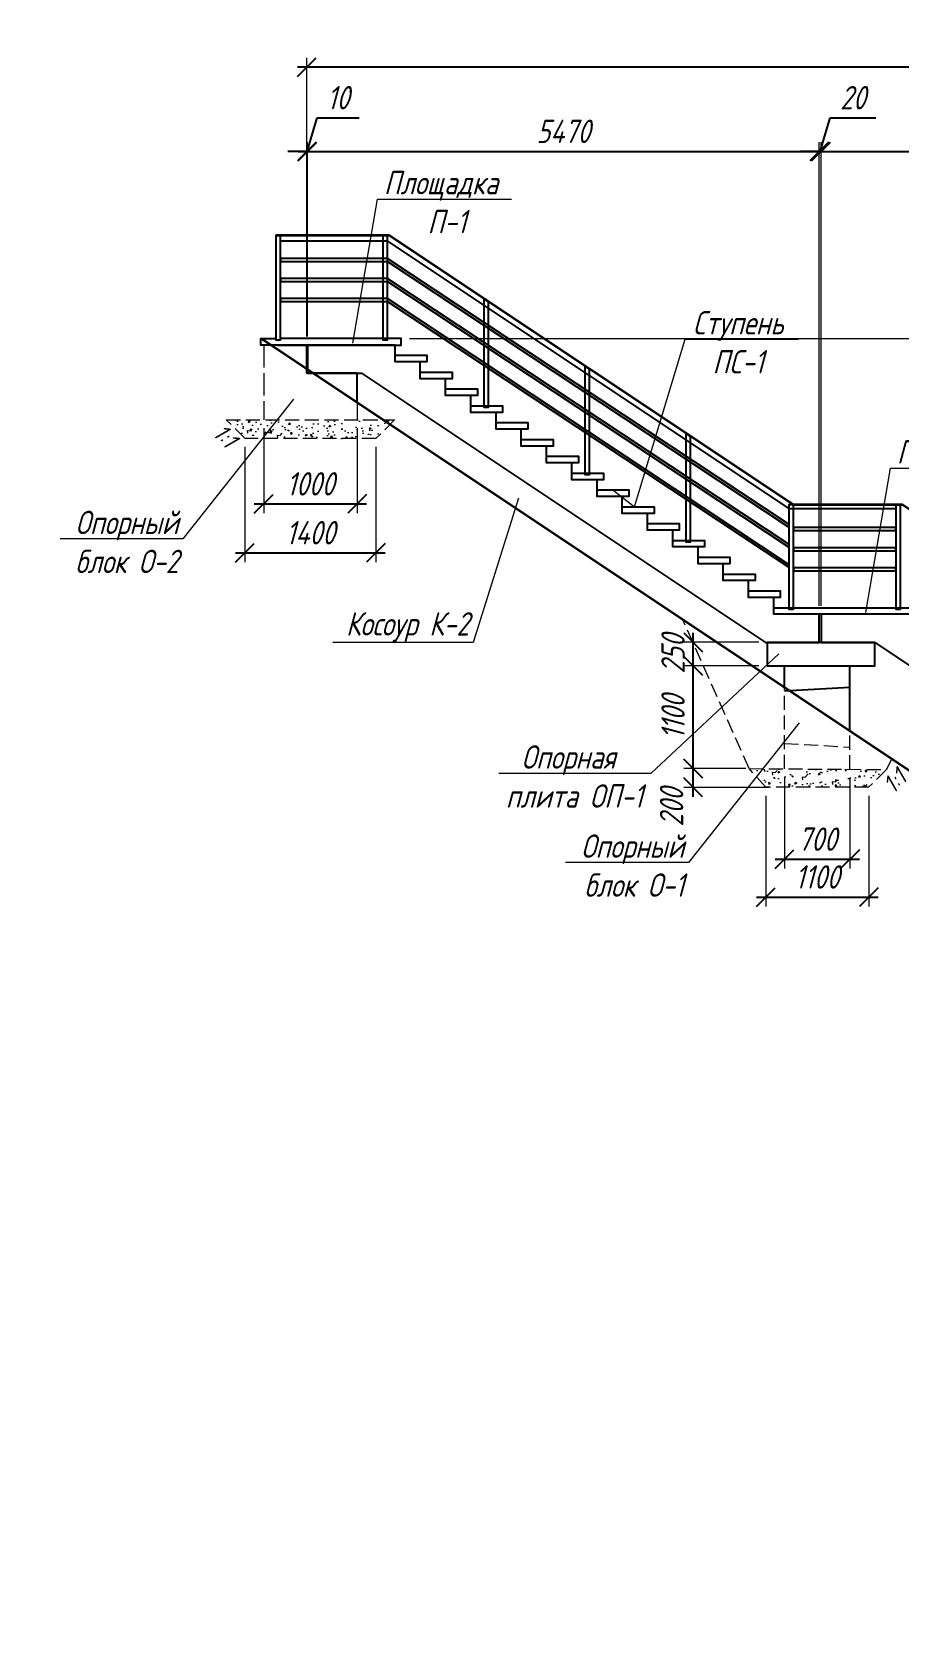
# Model space of a CAD drawing. Header units: millimetres. Extents: x 0 to 285450075, y -3000605 to 8125189010.
# Drawn here: x 10660488 to 10669752, y 762197 to 779226 of the extents above; entities that cross this region are included whole.
import ezdxf
from ezdxf import colors
from ezdxf.entities.mleader import LeaderData, LeaderLine
from ezdxf.math import Vec2, Vec3

# ---------------------------------------------------------------- set-up
doc = ezdxf.new("R2010")
doc.units = ezdxf.units.MM
for name, pattern in [('ACAD_ISO02W100', [15, 12, -3]), ('DASHED', [7, 5, -2, 0]), ('Штриховая', [3, 2, -1])]:
    doc.linetypes.add(name, pattern=pattern)
for name, color, linetype, lineweight in [('02_Доп.основные', 255, 'Continuous', 25), ('04_Невидимые', 3, 'Continuous', 13), ('1-Бетон', 106, 'Continuous', 35), ('10_Текст', 255, 'Continuous', 25), ('ИС_ЛС_Невид', 3, 'Штриховая', 18), ('ИС_ЛС_Тон', 3, 'Continuous', 18), ('ИС_Мвн', 3, 'Continuous', 18), ('ИС_Основная', 7, 'Continuous', 35), ('ИС_РЗМ', 3, 'Continuous', 18)]:
    doc.layers.add(name, color=color, linetype=linetype, lineweight=lineweight)
doc.layers.add('ограждение', color=7, linetype='Continuous')
doc.styles.add('0', font='isocpeur.ttf', dxfattribs={"width": 0.8, "oblique": 15})
doc.styles.add('ISOCPEUR', font='isocpeur.ttf', dxfattribs={"width": 0.8, "oblique": 15, "height": 2.5})
doc.dimstyles.new('М100мнв', dxfattribs={"dimscale": 100, "dimtxt": 2.5, "dimasz": 2, "dimexe": 1, "dimexo": 0.9, "dimgap": 0.9, "dimtad": 1, "dimdec": 0, "dimtxsty": '0', "dimblk": 'OBLIQUE', "dimcen": 2.5, "dimdle": 1, "dimclrd": 3, "dimclre": 3, "dimclrt": 256, "dimadec": 0, "dimazin": 0, "dimtfac": 1, "dimtdec": 0, "dimtmove": 1, "dimatfit": 3, "dimldrblk": 'OBLIQUE', "dimfxl": 1, "dimlwe": -1, "dimarcsym": 0})

# ---------------------------------------------------------------- blocks, each defined once
blk = doc.blocks.new('_OBLIQUE')
at = {"color": 0, "linetype": 'ByBlock', "lineweight": -2}
blk.add_line((0.5, 0.5), (-0.5, -0.5), dxfattribs=at)
blk = doc.blocks.new('*D1853')
at = {"layer": 'Defpoints', "color": 0, "transparency": 16777216}
for p in [(10668337, 771146), (10669437, 771146), (10669437, 769973)]:
    blk.add_point(p, dxfattribs=at)
at = {"layer": 'ИС_РЗМ', "color": 3, "transparency": 16777216}
for p, q in [((10668337, 771056), (10668337, 769873)), ((10669437, 771056), (10669437, 769873))]:
    blk.add_line(p, q, dxfattribs=at)
at = {"layer": 'ИС_РЗМ', "color": 3, "lineweight": -2, "transparency": 16777216}
blk.add_line((10668237, 769973), (10669537, 769973), dxfattribs=at)
at = {"layer": 'ИС_РЗМ', "color": 3, "lineweight": -2, "transparency": 16777216, "xscale": 200, "yscale": 200, "zscale": 200, "rotation": 180}
blk.add_blockref('_OBLIQUE', (10668337, 769973), dxfattribs=at)
at = {"layer": 'ИС_РЗМ', "color": 3, "lineweight": -2, "transparency": 16777216, "xscale": 200, "yscale": 200, "zscale": 200}
blk.add_blockref('_OBLIQUE', (10669437, 769973), dxfattribs=at)
at = {"layer": 'ИС_РЗМ', "transparency": 16777216, "insert": (10668887, 770188), "char_height": 250, "attachment_point": 5, "style": '0'}
blk.add_mtext('1100', dxfattribs=at)
blk = doc.blocks.new('*D1854')
at = {"layer": 'Defpoints', "color": 0, "transparency": 16777216}
for p in [(10668537, 771347), (10669237, 771339), (10669237, 770377)]:
    blk.add_point(p, dxfattribs=at)
at = {"layer": 'ИС_РЗМ', "color": 3, "transparency": 16777216}
for p, q in [((10668537, 771257), (10668537, 770277)), ((10669237, 771249), (10669237, 770277))]:
    blk.add_line(p, q, dxfattribs=at)
at = {"layer": 'ИС_РЗМ', "color": 3, "lineweight": -2, "transparency": 16777216}
blk.add_line((10668437, 770377), (10669337, 770377), dxfattribs=at)
at = {"layer": 'ИС_РЗМ', "color": 3, "lineweight": -2, "transparency": 16777216, "xscale": 200, "yscale": 200, "zscale": 200, "rotation": 180}
blk.add_blockref('_OBLIQUE', (10668537, 770377), dxfattribs=at)
at = {"layer": 'ИС_РЗМ', "color": 3, "lineweight": -2, "transparency": 16777216, "xscale": 200, "yscale": 200, "zscale": 200}
blk.add_blockref('_OBLIQUE', (10669237, 770377), dxfattribs=at)
at = {"layer": 'ИС_РЗМ', "transparency": 16777216, "insert": (10668887, 770592), "char_height": 250, "attachment_point": 5, "style": '0'}
blk.add_mtext('700', dxfattribs=at)
blk = doc.blocks.new('_None')
blk = doc.blocks.new('*D1855')
at = {"layer": 'Defpoints', "color": 0, "transparency": 16777216}
for p in [(10667560, 771346), (10668212, 771346), (10668458, 771146)]:
    blk.add_point(p, dxfattribs=at)
at = {"layer": 'ИС_РЗМ', "color": 3, "lineweight": -2, "transparency": 16777216}
blk.add_line((10667560, 771046), (10667560, 771446), dxfattribs=at)
at = {"layer": 'ИС_РЗМ', "color": 3, "transparency": 16777216}
for p, q in [((10668122, 771346), (10667460, 771346)), ((10668368, 771146), (10667460, 771146))]:
    blk.add_line(p, q, dxfattribs=at)
at = {"layer": 'ИС_РЗМ', "color": 3, "lineweight": -2, "transparency": 16777216, "xscale": 200, "yscale": 200, "zscale": 200}
for p, rotation in [((10667560, 771346), 90), ((10667560, 771146), 270)]:
    blk.add_blockref('_OBLIQUE', p, dxfattribs=dict(at, rotation=rotation))
at = {"layer": 'ИС_РЗМ', "transparency": 16777216, "insert": (10667329, 770932), "char_height": 250, "attachment_point": 5, "rotation": 90, "style": '0'}
blk.add_mtext('200', dxfattribs=at)
blk = doc.blocks.new('*D1856')
at = {"layer": 'Defpoints', "color": 0, "transparency": 16777216}
for p in [(10667560, 772447), (10668352, 772447), (10668212, 771346)]:
    blk.add_point(p, dxfattribs=at)
at = {"layer": 'ИС_РЗМ', "color": 3, "lineweight": -2, "transparency": 16777216}
blk.add_line((10667560, 771246), (10667560, 772547), dxfattribs=at)
at = {"layer": 'ИС_РЗМ', "color": 3, "transparency": 16777216}
for p, q in [((10668262, 772447), (10667460, 772447)), ((10668122, 771346), (10667460, 771346))]:
    blk.add_line(p, q, dxfattribs=at)
at = {"layer": 'ИС_РЗМ', "color": 3, "lineweight": -2, "transparency": 16777216, "xscale": 200, "yscale": 200, "zscale": 200}
for p, rotation in [((10667560, 772447), 90), ((10667560, 771346), 270)]:
    blk.add_blockref('_OBLIQUE', p, dxfattribs=dict(at, rotation=rotation))
at = {"layer": 'ИС_РЗМ', "transparency": 16777216, "insert": (10667345, 771896), "char_height": 250, "attachment_point": 5, "rotation": 90, "style": '0'}
blk.add_mtext('1100', dxfattribs=at)
blk = doc.blocks.new('*D1857')
at = {"layer": 'Defpoints', "color": 0, "transparency": 16777216}
for p in [(10667560, 772697), (10668352, 772697), (10668352, 772447)]:
    blk.add_point(p, dxfattribs=at)
at = {"layer": 'ИС_РЗМ', "color": 3, "lineweight": -2, "transparency": 16777216}
blk.add_line((10667560, 772347), (10667560, 772797), dxfattribs=at)
at = {"layer": 'ИС_РЗМ', "color": 3, "transparency": 16777216}
for p, q in [((10668262, 772697), (10667460, 772697)), ((10668262, 772447), (10667460, 772447))]:
    blk.add_line(p, q, dxfattribs=at)
at = {"layer": 'ИС_РЗМ', "color": 3, "lineweight": -2, "transparency": 16777216, "xscale": 200, "yscale": 200, "zscale": 200}
for p, rotation in [((10667560, 772697), 90), ((10667560, 772447), 270)]:
    blk.add_blockref('_OBLIQUE', p, dxfattribs=dict(at, rotation=rotation))
at = {"layer": 'ИС_РЗМ', "transparency": 16777216, "insert": (10667345, 772572), "char_height": 250, "attachment_point": 5, "rotation": 90, "style": '0'}
blk.add_mtext('250', dxfattribs=at)
blk = doc.blocks.new('*D1858')
at = {"layer": 'Defpoints', "color": 0, "transparency": 16777216}
for p in [(10662967, 775077), (10663967, 775077), (10663967, 774177)]:
    blk.add_point(p, dxfattribs=at)
at = {"layer": 'ИС_РЗМ', "color": 3, "transparency": 16777216}
for p, q in [((10662967, 774987), (10662967, 774077)), ((10663967, 774987), (10663967, 774077))]:
    blk.add_line(p, q, dxfattribs=at)
at = {"layer": 'ИС_РЗМ', "color": 3, "lineweight": -2, "transparency": 16777216}
blk.add_line((10662867, 774177), (10664067, 774177), dxfattribs=at)
at = {"layer": 'ИС_РЗМ', "color": 3, "lineweight": -2, "transparency": 16777216, "xscale": 200, "yscale": 200, "zscale": 200, "rotation": 180}
blk.add_blockref('_OBLIQUE', (10662967, 774177), dxfattribs=at)
at = {"layer": 'ИС_РЗМ', "color": 3, "lineweight": -2, "transparency": 16777216, "xscale": 200, "yscale": 200, "zscale": 200}
blk.add_blockref('_OBLIQUE', (10663967, 774177), dxfattribs=at)
at = {"layer": 'ИС_РЗМ', "transparency": 16777216, "insert": (10663467, 774392), "char_height": 250, "attachment_point": 5, "style": '0'}
blk.add_mtext('1000', dxfattribs=at)
blk = doc.blocks.new('*D1859')
at = {"layer": 'Defpoints', "color": 0, "transparency": 16777216}
for p in [(10662767, 774877), (10664167, 774877), (10664167, 773654)]:
    blk.add_point(p, dxfattribs=at)
at = {"layer": 'ИС_РЗМ', "color": 3, "transparency": 16777216}
for p, q in [((10662767, 774787), (10662767, 773554)), ((10664167, 774787), (10664167, 773554))]:
    blk.add_line(p, q, dxfattribs=at)
at = {"layer": 'ИС_РЗМ', "color": 3, "lineweight": -2, "transparency": 16777216}
blk.add_line((10662667, 773654), (10664267, 773654), dxfattribs=at)
at = {"layer": 'ИС_РЗМ', "color": 3, "lineweight": -2, "transparency": 16777216, "xscale": 200, "yscale": 200, "zscale": 200, "rotation": 180}
blk.add_blockref('_OBLIQUE', (10662767, 773654), dxfattribs=at)
at = {"layer": 'ИС_РЗМ', "color": 3, "lineweight": -2, "transparency": 16777216, "xscale": 200, "yscale": 200, "zscale": 200}
blk.add_blockref('_OBLIQUE', (10664167, 773654), dxfattribs=at)
at = {"layer": 'ИС_РЗМ', "transparency": 16777216, "insert": (10663467, 773869), "char_height": 250, "attachment_point": 5, "style": '0'}
blk.add_mtext('1400', dxfattribs=at)
blk = doc.blocks.new('*D1860')
at = {"layer": 'Defpoints', "color": 0, "transparency": 16777216}
for p in [(10663427, 778847), (10663427, 777947, 4135), (10689787, 762197, 4135)]:
    blk.add_point(p, dxfattribs=at)
at = {"layer": 'ИС_РЗМ', "color": 3, "transparency": 16777216}
for p, q in [((10663427, 778037), (10663427, 778947)), ((10689787, 762287), (10689787, 778947))]:
    blk.add_line(p, q, dxfattribs=at)
at = {"layer": 'ИС_РЗМ', "color": 3, "lineweight": -2, "transparency": 16777216}
blk.add_line((10689887, 778847), (10663327, 778847), dxfattribs=at)
at = {"layer": 'ИС_РЗМ', "color": 3, "lineweight": -2, "transparency": 16777216, "xscale": 200, "yscale": 200, "zscale": 200, "rotation": 180}
blk.add_blockref('_OBLIQUE', (10663427, 778847), dxfattribs=at)
at = {"layer": 'ИС_РЗМ', "color": 3, "lineweight": -2, "transparency": 16777216, "xscale": 200, "yscale": 200, "zscale": 200}
blk.add_blockref('_OBLIQUE', (10689787, 778847), dxfattribs=at)
at = {"layer": 'ИС_РЗМ', "transparency": 16777216, "insert": (10676607, 779062), "char_height": 250, "attachment_point": 5, "style": '0'}
blk.add_mtext('26360', dxfattribs=at)
blk = doc.blocks.new('*D1861')
at = {"layer": 'Defpoints', "color": 0, "transparency": 16777216}
for p in [(10663427, 777947), (10663427, 775877), (10663437, 775877)]:
    blk.add_point(p, dxfattribs=at)
at = {"layer": 'ИС_РЗМ', "color": 3, "lineweight": -2, "transparency": 16777216}
for p, q in [((10663432, 777947), (10663540, 778307)), ((10663540, 778307), (10663987, 778307)), ((10663427, 777947), (10663227, 777947)), ((10663437, 777947), (10663427, 777947)), ((10663437, 777947), (10663427, 777947)), ((10663437, 777947), (10663637, 777947))]:
    blk.add_line(p, q, dxfattribs=at)
at = {"layer": 'ИС_РЗМ', "color": 3, "transparency": 16777216}
for p, q in [((10663427, 775967), (10663427, 778047)), ((10663437, 775967), (10663437, 778047))]:
    blk.add_line(p, q, dxfattribs=at)
at = {"layer": 'ИС_РЗМ', "color": 3, "lineweight": -2, "transparency": 16777216, "xscale": 200, "yscale": 200, "zscale": 200}
blk.add_blockref('_OBLIQUE', (10663427, 777947), dxfattribs=at)
at = {"layer": 'ИС_РЗМ', "color": 3, "lineweight": -2, "transparency": 16777216, "xscale": 200, "yscale": 200, "zscale": 200, "rotation": 180}
blk.add_blockref('_OBLIQUE', (10663437, 777947), dxfattribs=at)
at = {"layer": 'ИС_РЗМ', "transparency": 16777216, "insert": (10663763, 778522), "char_height": 250, "attachment_point": 5, "style": '0'}
blk.add_mtext('10', dxfattribs=at)
blk = doc.blocks.new('*D1862')
at = {"layer": 'Defpoints', "color": 0, "transparency": 16777216}
for p in [(10668907, 777947), (10663437, 775877), (10668907, 772997)]:
    blk.add_point(p, dxfattribs=at)
at = {"layer": 'ИС_РЗМ', "color": 3, "lineweight": -2, "transparency": 16777216}
blk.add_line((10663337, 777947), (10669007, 777947), dxfattribs=at)
at = {"layer": 'ИС_РЗМ', "color": 3, "transparency": 16777216}
for p, q in [((10663437, 775967), (10663437, 778047)), ((10668907, 773087), (10668907, 778047))]:
    blk.add_line(p, q, dxfattribs=at)
at = {"layer": 'ИС_РЗМ', "color": 3, "lineweight": -2, "transparency": 16777216, "xscale": 200, "yscale": 200, "zscale": 200, "rotation": 180}
blk.add_blockref('_OBLIQUE', (10663437, 777947), dxfattribs=at)
at = {"layer": 'ИС_РЗМ', "color": 3, "lineweight": -2, "transparency": 16777216, "xscale": 200, "yscale": 200, "zscale": 200}
blk.add_blockref('_OBLIQUE', (10668907, 777947), dxfattribs=at)
at = {"layer": 'ИС_РЗМ', "transparency": 16777216, "insert": (10666172, 778162), "char_height": 250, "attachment_point": 5, "style": '0'}
blk.add_mtext('5470', dxfattribs=at)
blk = doc.blocks.new('*D1865')
at = {"layer": 'Defpoints', "color": 0, "transparency": 16777216}
for p in [(10668927, 777947), (10668907, 772997), (10668927, 772997)]:
    blk.add_point(p, dxfattribs=at)
at = {"layer": 'ИС_РЗМ', "color": 3, "lineweight": -2, "transparency": 16777216}
for p, q in [((10668917, 777947), (10669025, 778307)), ((10669025, 778307), (10669512, 778307)), ((10668907, 777947), (10668707, 777947)), ((10668907, 777947), (10668927, 777947)), ((10668907, 777947), (10668927, 777947)), ((10668927, 777947), (10669127, 777947))]:
    blk.add_line(p, q, dxfattribs=at)
at = {"layer": 'ИС_РЗМ', "color": 3, "transparency": 16777216}
for p, q in [((10668907, 773087), (10668907, 778047)), ((10668927, 773087), (10668927, 778047))]:
    blk.add_line(p, q, dxfattribs=at)
at = {"layer": 'ИС_РЗМ', "color": 3, "lineweight": -2, "transparency": 16777216, "xscale": 200, "yscale": 200, "zscale": 200}
blk.add_blockref('_OBLIQUE', (10668907, 777947), dxfattribs=at)
at = {"layer": 'ИС_РЗМ', "color": 3, "lineweight": -2, "transparency": 16777216, "xscale": 200, "yscale": 200, "zscale": 200, "rotation": 180}
blk.add_blockref('_OBLIQUE', (10668927, 777947), dxfattribs=at)
at = {"layer": 'ИС_РЗМ', "transparency": 16777216, "insert": (10669268, 778522), "char_height": 250, "attachment_point": 5, "style": '0'}
blk.add_mtext('20', dxfattribs=at)
blk = doc.blocks.new('*D1866')
at = {"layer": 'Defpoints', "color": 0, "transparency": 16777216}
for p in [(10674397, 777947), (10668927, 772997), (10674397, 770117)]:
    blk.add_point(p, dxfattribs=at)
at = {"layer": 'ИС_РЗМ', "color": 3, "lineweight": -2, "transparency": 16777216}
blk.add_line((10668827, 777947), (10674497, 777947), dxfattribs=at)
at = {"layer": 'ИС_РЗМ', "color": 3, "transparency": 16777216}
for p, q in [((10668927, 773087), (10668927, 778047)), ((10674397, 770207), (10674397, 778047))]:
    blk.add_line(p, q, dxfattribs=at)
at = {"layer": 'ИС_РЗМ', "color": 3, "lineweight": -2, "transparency": 16777216, "xscale": 200, "yscale": 200, "zscale": 200, "rotation": 180}
blk.add_blockref('_OBLIQUE', (10668927, 777947), dxfattribs=at)
at = {"layer": 'ИС_РЗМ', "color": 3, "lineweight": -2, "transparency": 16777216, "xscale": 200, "yscale": 200, "zscale": 200}
blk.add_blockref('_OBLIQUE', (10674397, 777947), dxfattribs=at)
at = {"layer": 'ИС_РЗМ', "transparency": 16777216, "insert": (10671662, 778162), "char_height": 250, "attachment_point": 5, "style": '0'}
blk.add_mtext('5470', dxfattribs=at)
blk = doc.blocks.new('*D1863')
at = {"layer": 'Defpoints', "color": 0, "transparency": 16777216}
for p in [(10664437, 775947, 4135), (10669922, 773067, 4135), (10692044, 773067)]:
    blk.add_point(p, dxfattribs=at)
at = {"layer": 'ИС_РЗМ', "color": 3, "lineweight": -2, "transparency": 16777216}
blk.add_line((10692044, 776047), (10692044, 772967), dxfattribs=at)
at = {"layer": 'ИС_РЗМ', "color": 3, "transparency": 16777216}
for p, q in [((10664527, 775947), (10692144, 775947)), ((10670012, 773067), (10692144, 773067))]:
    blk.add_line(p, q, dxfattribs=at)
at = {"layer": 'ИС_РЗМ', "color": 3, "lineweight": -2, "transparency": 16777216, "xscale": 200, "yscale": 200, "zscale": 200}
for p, rotation in [((10692044, 775947), 90), ((10692044, 773067), 270)]:
    blk.add_blockref('_OBLIQUE', p, dxfattribs=dict(at, rotation=rotation))
at = {"layer": 'ИС_РЗМ', "transparency": 16777216, "insert": (10691829, 774507), "char_height": 250, "attachment_point": 5, "rotation": 90, "style": '0'}
blk.add_mtext('16х180', dxfattribs=at)

msp = doc.modelspace()

# ---------------------------------------------------------------- hatches: boundary and pattern name
at = {"layer": '04_Невидимые'}
h = msp.add_hatch(dxfattribs=at)
h.set_pattern_fill('AR-CONC', color=256, scale=30, angle=180, style=0)
h.set_pattern_definition([(230, (-67642077.08, 615170.93), (-215.1780548, 18.8256405), [22.5, -247.5]), (175, (-67642077.08, 615170.93), (41.6254001, -225.6576401), [18, -198]), (280.45144446, (-67642095.01, 615172.5), (-173.552654, -206.8319973), [19.1220576, -210.3426336]), (226.1842, (-67642077.08, 615110.93), (-320.1723992, 49.6557842), [33.75, -371.25]), (276.6356355, (-67642103.76, 615115.07), (-280.3985837, -292.2355802), [28.6831026, -315.514128]), (171.184164, (-67642077.08, 615110.93), (-280.3985835, -292.2355801), [27, -297.0000003]), (201, (-67642107.08, 615125.93), (-179.07211564, 120.7856672), [22.5, -247.5]), (146, (-67642107.08, 615125.93), (-72.9945996, -217.5450135), [18, -198]), (251.45144474, (-67642122, 615136), (-252.066713, -96.75934584), [19.122057, -210.3426336]), (217.5, (-67642077.08, 615170.93), (-3.647956595, -99.86815615), [0, -195.6, 0, -201, 0, -198.75]), (187.5, (-67642077.08, 615170.93), (-78.92086123, -118.32351356), [0, -114.6, 0, -191.1, 0, -75.75]), (147.5, (-67642010.18, 615170.93), (-160.14673085, 6.76646152), [0, -75, 0, -234, 0, -310.5]), (137.5, (-67641980.18, 615170.93), (-174.9558508, -30.0314947), [0, -97.5, 0, -155.4, 0, -220.5])])
h.paths.add_polyline_path([(10664167.4583, 774876.5462), (10664367.4583, 775076.5462), (10662607.4583, 775076.5462), (10662607.4583, 775036.5462), (10662767.4583, 774876.5462)])
h = msp.add_hatch(dxfattribs=at)
h.set_pattern_fill('AR-CONC', color=256, scale=30, angle=180, style=0)
h.set_pattern_definition([(230, (-67634057.12, 615170.89), (-215.1780548, 18.8256405), [22.5, -247.5]), (175, (-67634057.12, 615170.89), (41.6254001, -225.6576401), [18, -198]), (280.45144446, (-67634075.05, 615172.46), (-173.552654, -206.8319973), [19.1220576, -210.3426336]), (226.1842, (-67634057.12, 615110.9), (-320.1723992, 49.6557842), [33.75, -371.25]), (276.6356355, (-67634083.8, 615115.03), (-280.3985837, -292.2355802), [28.6831026, -315.514128]), (171.184164, (-67634057.12, 615110.9), (-280.3985835, -292.2355801), [27, -297.0000003]), (201, (-67634087.12, 615125.89), (-179.07211564, 120.7856672), [22.5, -247.5]), (146, (-67634087.12, 615125.89), (-72.9945996, -217.5450135), [18, -198]), (251.45144474, (-67634102.05, 615135.95), (-252.066713, -96.75934584), [19.122057, -210.3426336]), (217.5, (-67634057.12, 615170.89), (-3.647956595, -99.86815615), [0, -195.6, 0, -201, 0, -198.75]), (187.5, (-67634057.12, 615170.89), (-78.92086123, -118.32351356), [0, -114.6, 0, -191.1, 0, -75.75]), (147.5, (-67633990.22, 615170.89), (-160.14673085, 6.76646152), [0, -75, 0, -234, 0, -310.5]), (137.5, (-67633960.22, 615170.89), (-174.9558508, -30.0314947), [0, -97.5, 0, -155.4, 0, -220.5])])
h.paths.add_polyline_path([(10669626.4727, 771336.0146), (10669436.6754, 771146.2173), (10668336.6754, 771146.2173), (10668157.7215, 771346.422)])

# ---------------------------------------------------------------- linework, layer by layer
at = {"layer": '02_Доп.основные'}
for p, q in [((10668536.9824, 772213.2046), (10668536.9824, 772446.5462)), ((10669236.9824, 771746.5379), (10669236.9824, 772446.5462)), ((10668536.9824, 772176.5462), (10669236.9824, 772216.5462))]:
    msp.add_line(p, q, dxfattribs=at)
for points in [[(10663056.983, 775876.5462), (10662936.983, 775876.5462), (10662936.983, 775946.5462), (10663096.983, 775946.5462)], [(10663116.983, 775876.5462), (10664256.983, 775876.5462), (10664436.983, 775876.5462), (10664436.983, 775946.5462), (10664256.983, 775946.5462), (10663146.983, 775946.5462)], [(10668906.9823, 772696.5462), (10668906.9823, 772996.5462), (10668421.9823, 772996.5462), (10668421.9823, 773176.5462), (10668151.9823, 773176.5462), (10668151.9823, 773356.5462), (10667881.9823, 773356.5462), (10667881.9823, 773536.5462), (10667611.9823, 773536.5462), (10667611.9823, 773716.5462), (10667341.9823, 773716.5462), (10667341.9823, 773896.5462), (10667071.9823, 773896.5462), (10667071.9823, 774076.5462), (10666801.9823, 774076.5462), (10666801.9823, 774256.5462), (10666531.9823, 774256.5462), (10666531.9823, 774436.5462), (10666261.9823, 774436.5462), (10666261.9823, 774616.5462), (10665991.9823, 774616.5462), (10665991.9823, 774796.5462), (10665721.9823, 774796.5462), (10665721.9823, 774976.5462), (10665451.9823, 774976.5462), (10665451.9823, 775156.5462), (10665181.9823, 775156.5462), (10665181.9823, 775336.5462), (10664911.9823, 775336.5462), (10664911.9823, 775516.5462), (10664641.9823, 775516.5462), (10664641.9823, 775696.5462), (10664371.9823, 775696.5462), (10664371.9823, 775876.5462), (10663436.9823, 775876.5462), (10663436.9823, 775576.5462), (10664011.9823, 775576.5462), (10668331.9823, 772696.5462), (10668906.9823, 772696.5462)], [(10669861.983, 772996.5462), (10668926.983, 772996.5462), (10668926.983, 772696.5462), (10669501.983, 772696.5462), (10673821.983, 769816.5462)], [(10669501.983, 772696.5462), (10668351.983, 772696.5462), (10668351.983, 772446.5462), (10669501.983, 772446.5462), (10669501.983, 772696.5462)]]:
    msp.add_lwpolyline(points, dxfattribs=at)
at = {"layer": '02_Доп.основные', "flags": 128}
msp.add_lwpolyline([(10663966.983, 775266.5376), (10663966.983, 775576.5376), (10663426.983, 775576.5376), (10663426.983, 775876.5376), (10662966.983, 775876.5376)], dxfattribs=at)
at = {"layer": '02_Доп.основные'}
for points in [[(10664371.9823, 775766.5462), (10664711.9823, 775766.5462), (10664711.9823, 775696.5462), (10664371.9823, 775696.5462)], [(10664641.9823, 775586.5462), (10664981.9823, 775586.5462), (10664981.9823, 775516.5462), (10664641.9823, 775516.5462)], [(10664911.9823, 775406.5462), (10665251.9823, 775406.5462), (10665251.9823, 775336.5462), (10664911.9823, 775336.5462)], [(10665181.9823, 775226.5462), (10665521.9823, 775226.5462), (10665521.9823, 775156.5462), (10665181.9823, 775156.5462)], [(10665451.9823, 775046.5462), (10665791.9823, 775046.5462), (10665791.9823, 774976.5462), (10665451.9823, 774976.5462)], [(10665721.9823, 774866.5462), (10666061.9823, 774866.5462), (10666061.9823, 774796.5462), (10665721.9823, 774796.5462)], [(10665991.9823, 774686.5462), (10666331.9823, 774686.5462), (10666331.9823, 774616.5462), (10665991.9823, 774616.5462)], [(10666261.9823, 774506.5462), (10666601.9823, 774506.5462), (10666601.9823, 774436.5462), (10666261.9823, 774436.5462)], [(10666531.9823, 774326.5462), (10666871.9823, 774326.5462), (10666871.9823, 774256.5462), (10666531.9823, 774256.5462)], [(10666801.9823, 774146.5462), (10667141.9823, 774146.5462), (10667141.9823, 774076.5462), (10666801.9823, 774076.5462)], [(10667071.9823, 773966.5462), (10667411.9823, 773966.5462), (10667411.9823, 773896.5462), (10667071.9823, 773896.5462)], [(10667341.9823, 773786.5462), (10667681.9823, 773786.5462), (10667681.9823, 773716.5462), (10667341.9823, 773716.5462)], [(10667611.9823, 773606.5462), (10667951.9823, 773606.5462), (10667951.9823, 773536.5462), (10667611.9823, 773536.5462)], [(10667881.9823, 773426.5462), (10668221.9823, 773426.5462), (10668221.9823, 773356.5462), (10667881.9823, 773356.5462)], [(10668151.9823, 773246.5462), (10668491.9823, 773246.5462), (10668491.9823, 773176.5462), (10668151.9823, 773176.5462)], [(10668421.9823, 773066.502), (10669921.9823, 773066.502), (10669921.9823, 772996.502), (10668421.9823, 772996.502)]]:
    msp.add_lwpolyline(points, close=True, dxfattribs=at)
at = {"layer": '04_Невидимые', "linetype": 'DASHED', "ltscale": 30}
for p, q in [((10668157.7215, 771346.422), (10667451.1084, 772937.1206)), ((10668536.9824, 771343.7346), (10668536.9824, 772213.2046)), ((10668536.9824, 771616.5462), (10669236.9824, 771576.5462)), ((10669236.9824, 771338.7745), (10669236.9824, 771746.5379)), ((10669626.4727, 771336.0146), (10669683.0464, 771449.162))]:
    msp.add_line(p, q, dxfattribs=at)
msp.add_lwpolyline([(10664367.4785, 775076.5462), (10664167.4785, 774876.5462), (10662767.4583, 774876.5462), (10662567.4583, 775076.5462), (10664367.4583, 775076.5462)], dxfattribs=at)
msp.add_lwpolyline([(10669436.6754, 771146.2173), (10668336.6754, 771146.2173), (10668157.7215, 771346.422), (10669626.4727, 771336.0146)], close=True, dxfattribs=at)
at = {"layer": '1-Бетон', "color": 5}
msp.add_lwpolyline([(10675289.7732, 771286.5462), (10679610.1495, 768406.5462), (10675290.1495, 771286.5462), (10674120.0832, 771286.5462), (10669800.1625, 774166.4933), (10668631.9823, 774166.4933), (10664310.1488, 777046.5462), (10663096.983, 777046.5376)], dxfattribs=at)
at = {"layer": 'ИС_ЛС_Невид', "ltscale": 200}
msp.add_line((10663966.9829, 775266.4162), (10663966.9829, 775076.4162), dxfattribs=at)
at = {"layer": 'ИС_ЛС_Тон', "linetype": 'ACAD_ISO02W100', "ltscale": 20, "extrusion": (0, 0, -1)}
msp.add_line((10662966.983, 775876.5462), (10662966.983, 775076.5462), dxfattribs=at)
at = {"layer": 'ИС_ЛС_Тон', "linetype": 'ACAD_ISO02W100', "ltscale": 20}
msp.add_line((10663966.983, 775266.5462), (10663966.983, 775076.5462), dxfattribs=at)
at = {"layer": 'ИС_Основная', "color": 1}
msp.add_line((10671374.5098, 770321.5196), (10662936.9833, 775946.5373), dxfattribs=at)
at = {"layer": 'ограждение', "color": 4}
for p, q in [((10664291.9823, 776986.5462), (10663146.983, 776986.5462)), ((10664291.9823, 776986.5462), (10668581.9823, 774126.5462)), ((10664310.1488, 777046.5462), (10668630.2281, 774166.4933))]:
    msp.add_line(p, q, dxfattribs=at)
at = {"layer": 'ограждение', "color": 1}
for p, q in [((10664291.9823, 776803.5462), (10668581.9823, 773961.0922)), ((10664291.9823, 776771.5462), (10668581.9823, 773929.0922)), ((10664291.9823, 776588.5462), (10668581.9823, 773746.0922)), ((10664291.9823, 776556.5462), (10668581.9823, 773714.0922)), ((10664291.9823, 776373.5462), (10668581.9823, 773531.0922)), ((10664291.9823, 776341.5462), (10668581.9823, 773499.0922))]:
    msp.add_line(p, q, dxfattribs=at)
at = {"layer": 'ограждение'}
for points in [[(10663146.983, 777046.5376), (10663096.983, 777046.5376), (10663096.983, 775931.5376), (10663146.983, 775931.5376)], [(10664291.9823, 777046.5462), (10664241.9823, 777046.5462), (10664241.9823, 775931.5462), (10664291.9823, 775931.5462)], [(10665371.9823, 776338.6572), (10665321.9823, 776371.9906), (10665321.9823, 775211.5462), (10665371.9823, 775211.5462)], [(10666451.9823, 775618.6572), (10666401.9823, 775651.9906), (10666401.9823, 774491.5462), (10666451.9823, 774491.5462)], [(10667531.9823, 774898.6572), (10667481.9823, 774931.9906), (10667481.9823, 773771.5462), (10667531.9823, 773771.5462)], [(10668631.9823, 774166.4933), (10668581.9823, 774166.4933), (10668581.9823, 773051.4933), (10668631.9823, 773051.4933)], [(10669776.9816, 774166.502), (10669726.9816, 774166.502), (10669726.9816, 773051.502), (10669776.9816, 773051.502)]]:
    msp.add_lwpolyline(points, close=True, dxfattribs=at)
at = {"layer": 'ограждение', "color": 4}
for points in [[(10664310.1488, 777046.5462), (10663146.983, 777046.5376)], [(10669800.1495, 774166.502), (10668630.2281, 774166.4933)], [(10668581.9823, 774126.5462), (10669726.9816, 774126.5462)]]:
    msp.add_lwpolyline(points, dxfattribs=at)
at = {"layer": 'ограждение', "color": 1}
for points in [[(10664291.9823, 776803.5376), (10663146.983, 776803.5376), (10663146.983, 776771.5376), (10664291.9823, 776771.5376)], [(10664291.9823, 776588.5376), (10663146.983, 776588.5376), (10663146.983, 776556.5376), (10664291.9823, 776556.5376)], [(10664291.9823, 776373.5376), (10663146.983, 776373.5376), (10663146.983, 776341.5376), (10664291.9823, 776341.5376)], [(10669726.9816, 773923.4933), (10668631.9823, 773923.4933), (10668631.9823, 773891.4933), (10669726.9816, 773891.4933)], [(10669726.9816, 773708.4933), (10668631.9823, 773708.4933), (10668631.9823, 773676.4933), (10669726.9816, 773676.4933)], [(10669726.9816, 773493.4933), (10668631.9823, 773493.4933), (10668631.9823, 773461.4933), (10669726.9816, 773461.4933)]]:
    msp.add_lwpolyline(points, close=True, dxfattribs=at)

# ---------------------------------------------------------------- texts
at = {"layer": '10_Текст', "style": 'ISOCPEUR', "oblique": 15, "width": 0.9}
for rotation, p in [(315, (10662411.686, 774918.7095, 120.5802)), (45, (10669700.4097, 771068.5692))]:
    msp.add_text('1:1', height=187.5, rotation=rotation, dxfattribs=at).set_placement(p)

# ---------------------------------------------------------------- dimensions: what is measured, and where the dimension line sits
at = {"layer": 'ИС_РЗМ'}
for base, p1, p2, angle, picture, middle in [((10663426.983, 778846.906, -4135.3491), (10689786.9843, 762196.5462), (10663426.983, 777946.5376), 180, '*D1860', (10676606.9836, 779061.906, -4135.3491)), ((10667559.9979, 772446.5462), (10668212.496, 771346.2173), (10668351.983, 772446.5462), 90, '*D1856', (10667344.9979, 771896.3818))]:
    dim = msp.add_linear_dim(base=base, p1=p1, p2=p2, angle=angle, dimstyle='М100мнв', dxfattribs=at)
    dim.commit()
    dim.dimension.update_dxf_attribs({"geometry": picture, "text_midpoint": middle})
for base, p1, p2, picture, middle in [((10663426.983, 777946.5376), (10663436.9823, 775876.5462), (10663426.983, 775876.5376), '*D1861', (10663629.9826, 778521.5376)), ((10668926.983, 777946.5376), (10668906.9823, 772996.5462), (10668926.983, 772996.5462), '*D1865', (10669114.9826, 778521.5376)), ((10668906.9823, 777946.5376), (10663436.9823, 775876.5462), (10668906.9823, 772996.5462), '*D1862', (10666171.9823, 778161.5376)), ((10674396.983, 777946.5376), (10668926.983, 772996.5462), (10674396.983, 770116.5462), '*D1866', (10671661.983, 778161.5376)), ((10663967.4785, 774176.5376), (10662966.983, 775076.5376), (10663967.4785, 775076.5376), '*D1858', (10663467.2307, 774391.5376)), ((10664167.4785, 773653.5082), (10662767.4583, 774876.5376), (10664167.4785, 774876.5376), '*D1859', (10663467.4684, 773868.5082)), ((10669236.9824, 770376.8953), (10668536.9824, 771346.502), (10669236.9824, 771338.7745), '*D1854', (10668886.9824, 770591.8953)), ((10669436.7196, 769972.9027), (10668336.6754, 771146.2173), (10669436.7196, 771146.1731), '*D1853', (10668886.6975, 770187.9027))]:
    dim = msp.add_linear_dim(base=base, p1=p1, p2=p2, dimstyle='М100мнв', dxfattribs=at)
    dim.commit()
    dim.dimension.update_dxf_attribs({"geometry": picture, "text_midpoint": middle})
dim = msp.add_linear_dim(base=(10692044.429, 773066.502, -4135.3491), p1=(10664436.983, 775946.5462), p2=(10669921.9823, 773066.502), angle=90, text='16х180', dimstyle='М100мнв', dxfattribs=at)
dim.commit()
dim.dimension.update_dxf_attribs({"geometry": '*D1863', "text_midpoint": (10691829.429, 774506.5241, -4135.3491)})
for base, p1, p2, picture, middle in [((10667559.9979, 772696.5462), (10668351.983, 772446.5462), (10668351.983, 772696.5462), '*D1857', (10667559.9979, 772571.5462)), ((10667559.9979, 771346.2173), (10668458.496, 771146.2173), (10668212.496, 771346.2173), '*D1855', (10667544.4368, 770932.4415))]:
    dim = msp.add_linear_dim(base=base, p1=p1, p2=p2, angle=90, dimstyle='М100мнв', dxfattribs=at)
    dim.commit()
    dim.dimension.update_dxf_attribs({"geometry": picture, "text_midpoint": middle, "dimtype": 160})

# ---------------------------------------------------------------- leaders
at = {"layer": 'ИС_Мвн'}
ml = msp.add_multileader_mtext('Standard', dxfattribs=at)
ml.set_content('Площадка\\P П-1', color=256, style='0')
ml.set_leader_properties(color=256, linetype='ByLayer', lineweight=-1)
ml.set_arrow_properties(name='NONE')
ml.build(insert=Vec2(0, 0))
ml.multileader.update_dxf_attribs({"text_left_attachment_type": 6, "text_right_attachment_type": 6, "dogleg_length": 0.36, "arrow_head_size": 300, "scale": 100})
ctx = ml.context
ctx.base_point, ctx.scale, ctx.char_height, ctx.arrow_head_size, ctx.landing_gap_size, ctx.plane_origin = Vec3(10664220.4818, 777438.1783), 100, 250, 300, 9, Vec3(10665112.9514, 776387.5605)
ctx.left_attachment, ctx.right_attachment, ctx.text_align_type = 6, 6, 1
notes = []
notes.append((ctx, [(0, (1, 1, 0), (10664184.4818, 777438.1783), (1, 0), 36, [(0, [(10663920.0879, 775897.6886)], 0, [])])]))
ctx.mtext.insert, ctx.mtext.alignment, ctx.mtext.flow_direction = Vec3(10664862.9755, 777738.1783), 2, 5
ml = msp.add_multileader_mtext('Standard', dxfattribs=at)
ml.set_content('Ступень \\PПС-1', color=256, style='0')
ml.set_leader_properties(color=256, linetype='ByLayer', lineweight=-1)
ml.set_arrow_properties(name='NONE')
ml.build(insert=Vec2(0, 0))
ml.multileader.update_dxf_attribs({"text_left_attachment_type": 6, "text_right_attachment_type": 6, "dogleg_length": 0.36, "arrow_head_size": 300, "scale": 100})
ctx = ml.context
ctx.base_point, ctx.scale, ctx.char_height, ctx.arrow_head_size, ctx.landing_gap_size, ctx.plane_origin = Vec3(10667508.6928, 775939.5839), 100, 250, 300, 9, Vec3(10667475.6628, 774117.7048)
ctx.left_attachment, ctx.right_attachment, ctx.text_align_type = 6, 6, 1
notes.append((ctx, [(0, (1, 1, 0), (10667472.6928, 775939.5839), (1, 0), 36, [(1, [(10666701.9823, 774326.5462), (10666933.2533, 774146.5462)], 0, [])])]))
ctx.mtext.insert, ctx.mtext.alignment, ctx.mtext.flow_direction = Vec3(10668041.1865, 776239.5839), 2, 5
ml = msp.add_multileader_mtext('Standard', dxfattribs=at)
ml.set_content('Опорный\\Pблок О-2', color=256, style='0')
ml.set_leader_properties(color=256, linetype='ByLayer', lineweight=-1)
ml.set_arrow_properties(name='NONE')
ml.build(insert=Vec2(0, 0))
ml.multileader.update_dxf_attribs({"text_left_attachment_type": 6, "text_right_attachment_type": 6, "dogleg_length": 0.36, "arrow_head_size": 300, "scale": 100})
ctx = ml.context
ctx.base_point, ctx.scale, ctx.char_height, ctx.arrow_head_size, ctx.landing_gap_size, ctx.plane_origin = Vec3(10660833.4724, 773804.0062), 100, 250, 300, 9, Vec3(10664405.4911, 774483.1047)
ctx.left_attachment, ctx.right_attachment, ctx.text_align_type = 6, 6, 2
notes.append((ctx, [(1, (1, 1, 0), (10662101.447, 773804.0062), (-1, 0), 36, [(0, [(10663285.4004, 775297.1952)], 0, [])])]))
ctx.mtext.insert, ctx.mtext.alignment, ctx.mtext.flow_direction = Vec3(10662056.447, 774104.0062), 3, 5
ml = msp.add_multileader_mtext('Standard', dxfattribs=at)
ml.set_content('Площадка\\P П-1', color=256, style='0')
ml.set_leader_properties(color=256, linetype='ByLayer', lineweight=-1)
ml.set_arrow_properties(name='NONE')
ml.build(insert=Vec2(0, 0))
ml.multileader.update_dxf_attribs({"text_left_attachment_type": 6, "text_right_attachment_type": 6, "dogleg_length": 0.36, "arrow_head_size": 300, "scale": 100})
ctx = ml.context
ctx.base_point, ctx.scale, ctx.char_height, ctx.arrow_head_size, ctx.landing_gap_size, ctx.plane_origin = Vec3(10669705.4812, 774558.1341), 100, 250, 300, 9, Vec3(10670597.9508, 773507.5163)
ctx.left_attachment, ctx.right_attachment, ctx.text_align_type = 6, 6, 1
notes.append((ctx, [(0, (1, 1, 0), (10669669.4812, 774558.1341), (1, 0), 36, [(0, [(10669405.0872, 773017.6444)], 0, [])])]))
ctx.mtext.insert, ctx.mtext.alignment, ctx.mtext.flow_direction = Vec3(10670347.9748, 774858.1341), 2, 5
ml = msp.add_multileader_mtext('Standard', dxfattribs=at)
ml.set_content('Косоур К-2', color=256, style='0')
ml.set_leader_properties(color=256, linetype='ByLayer', lineweight=-1)
ml.set_arrow_properties(name='NONE')
ml.build(insert=Vec2(0, 0))
ml.multileader.update_dxf_attribs({"text_left_attachment_type": 6, "text_right_attachment_type": 6, "dogleg_length": 0.36, "arrow_head_size": 300, "scale": 100})
ctx = ml.context
ctx.base_point, ctx.scale, ctx.char_height, ctx.arrow_head_size, ctx.landing_gap_size, ctx.plane_origin = Vec3(10663660.3387, 772694.5112), 100, 250, 300, 9, Vec3(10666672.869, 773555.4745)
ctx.left_attachment, ctx.right_attachment, ctx.text_align_type = 6, 6, 2
notes.append((ctx, [(1, (1, 1, 0), (10665208.3133, 772694.5112), (-1, 0), 36, [(0, [(10665693.4853, 774238.9293)], 0, [])])]))
ctx.mtext.insert, ctx.mtext.alignment, ctx.mtext.flow_direction = Vec3(10665163.3133, 773019.5112), 3, 5
ml = msp.add_multileader_mtext('Standard', dxfattribs=at)
ml.set_content('Опорная\\P плита ОП-1', color=256, style='0')
ml.set_leader_properties(color=256, linetype='ByLayer', lineweight=-1)
ml.set_arrow_properties(name='NONE')
ml.build(insert=Vec2(0, 0))
ml.multileader.update_dxf_attribs({"text_left_attachment_type": 6, "text_right_attachment_type": 6, "dogleg_length": 0.36, "arrow_head_size": 300, "scale": 100})
ctx = ml.context
ctx.base_point, ctx.scale, ctx.char_height, ctx.arrow_head_size, ctx.landing_gap_size, ctx.plane_origin = Vec3(10665379.9854, 771295.3548), 100, 250, 300, 9, Vec3(10669098.8005, 771083.6868)
ctx.left_attachment, ctx.right_attachment, ctx.text_align_type = 6, 6, 1
notes.append((ctx, [(0, (1, 1, 0), (10667107.96, 771295.3548), (-1, 0), 36, [(0, [(10668475.8695, 772573.1131)], 0, [])])]))
ctx.mtext.insert, ctx.mtext.alignment, ctx.mtext.flow_direction = Vec3(10666225.9727, 771595.3548), 2, 5
ml = msp.add_multileader_mtext('Standard', dxfattribs=at)
ml.set_content('Опорный\\Pблок О-1', color=256, style='0')
ml.set_leader_properties(color=256, linetype='ByLayer', lineweight=-1)
ml.set_arrow_properties(name='NONE')
ml.build(insert=Vec2(0, 0))
ml.multileader.update_dxf_attribs({"text_left_attachment_type": 6, "text_right_attachment_type": 6, "dogleg_length": 0.36, "arrow_head_size": 300, "scale": 100})
ctx = ml.context
ctx.base_point, ctx.scale, ctx.char_height, ctx.arrow_head_size, ctx.landing_gap_size, ctx.plane_origin = Vec3(10666280.7009, 770342.2319), 100, 250, 300, 9, Vec3(10669812.7196, 771021.3304)
ctx.left_attachment, ctx.right_attachment, ctx.text_align_type = 6, 6, 2
notes.append((ctx, [(1, (1, 1, 0), (10667508.6755, 770342.2319), (-1, 0), 36, [(0, [(10668692.6289, 771835.4209)], 0, [])])]))
ctx.mtext.insert, ctx.mtext.alignment, ctx.mtext.flow_direction = Vec3(10667463.6755, 770642.2319), 3, 5
for ctx, leaders in notes:
    for number, flags, end, landing, length, lines in leaders:
        leader = LeaderData()
        leader.index, (leader.has_last_leader_line, leader.has_dogleg_vector, leader.attachment_direction) = number, flags
        leader.last_leader_point, leader.dogleg_vector, leader.dogleg_length = Vec3(end), Vec3(landing), length
        for number, points, colour, breaks in lines:
            line = LeaderLine()
            line.index, line.vertices, line.color, line.breaks = number, Vec3.list(points), colors.encode_raw_color(colour), breaks
            leader.lines.append(line)
        ctx.leaders.append(leader)

doc.saveas('drawing.dxf')
